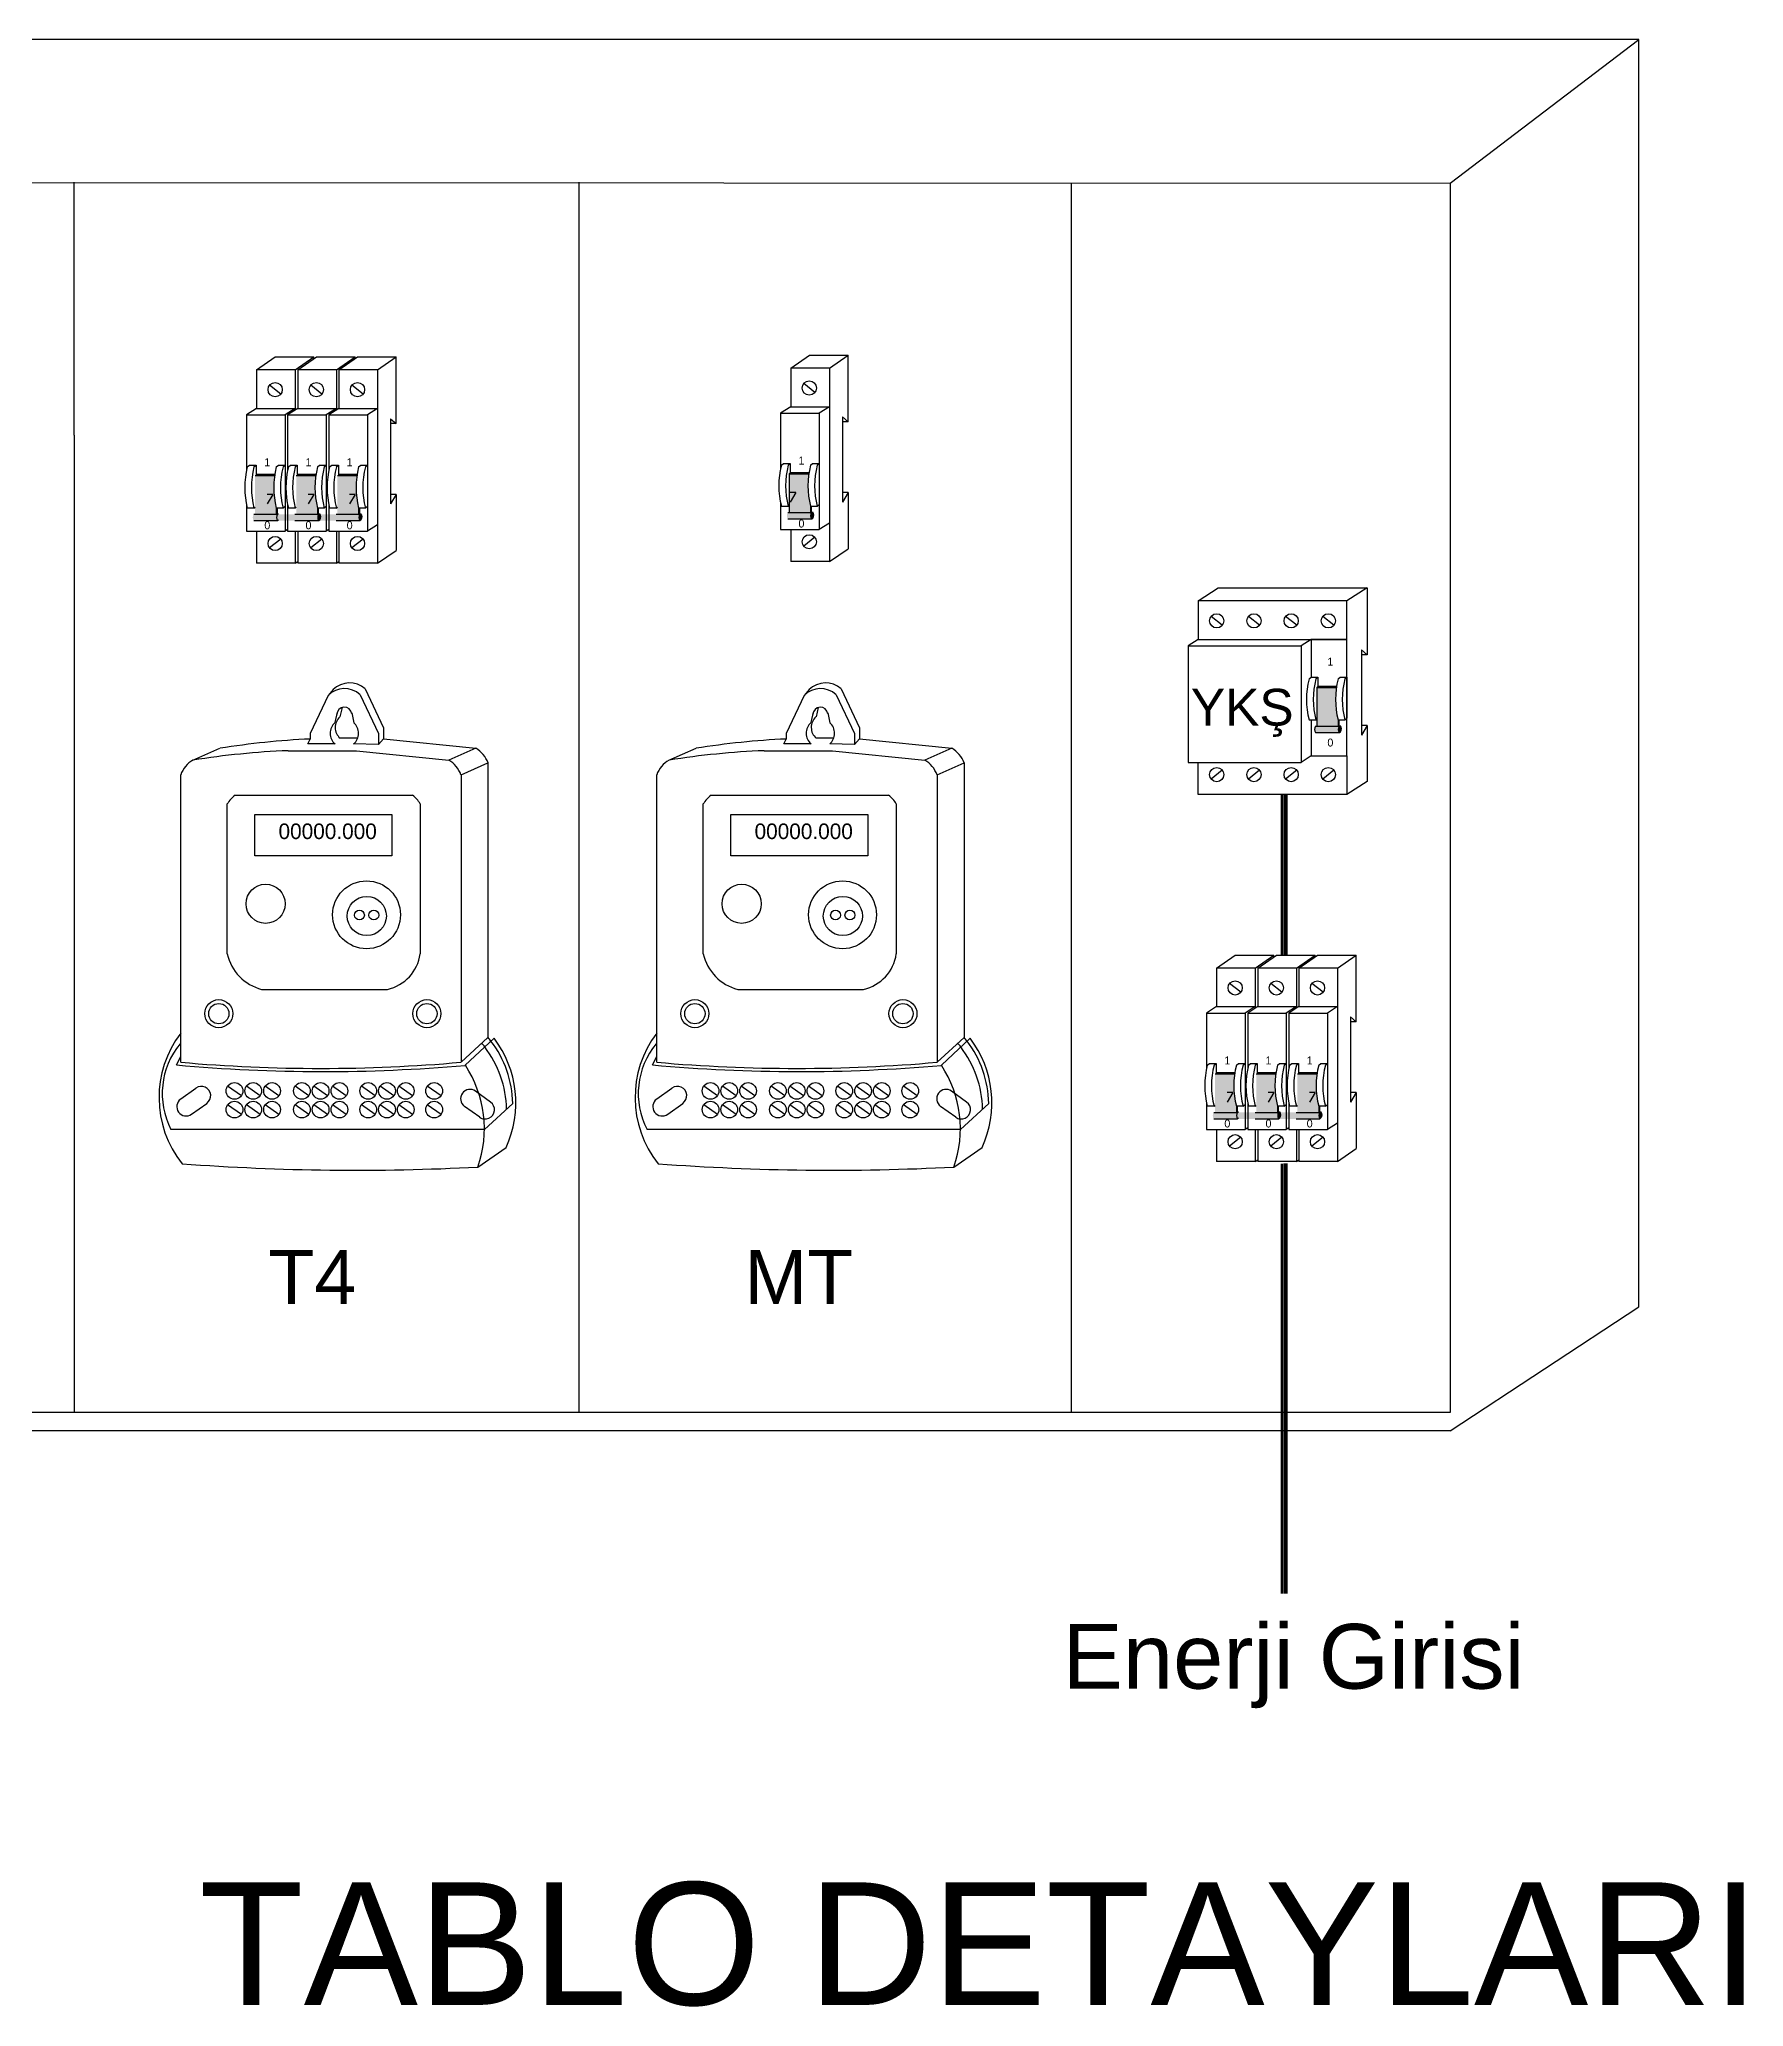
# Model space of a CAD drawing. Header units: millimetres. Extents: x -1335 to 33749, y 2338 to 5277.
# Drawn here: x 25425 to 26020, y 3919 to 4605 of the extents above; entities that cross this region are included whole.
import ezdxf

# ---------------------------------------------------------------- set-up
doc = ezdxf.new("R2010")
doc.units = ezdxf.units.MM
doc.layers.add('giriş kablo', color=6, linetype='Continuous', lineweight=70)
doc.layers.add('sıva', color=7, linetype='Continuous', lineweight=30)
doc.styles.get("Standard").update_dxf_attribs({"font": 'arial.ttf'})
doc.styles.add('WMF-Arial Tur0', font='arial.ttf')

# ---------------------------------------------------------------- blocks, each defined once
blk = doc.blocks.new('A$C57EA0465')
for p, q in [((34.82, 97.8), (31.15, 89.93)), ((35.86, 98.98), (34.82, 97.8)), ((41.43, 97.94), (45.21, 89.93)), ((42.46, 99.13), (46.24, 91.12)), ((36.72, 94.34), (36.24, 92.18)), ((37.7, 95.27), (37.28, 93.36)), ((39.7, 94.2), (40.14, 92.17)), ((31.15, 89.93), (31.15, 88.81)), ((45.21, 89.93), (45.21, 87.67)), ((46.24, 91.12), (46.24, 88.85)), ((6.99, 84.45), (12.56, 86.9)), ((26.62, 86.4), (40.68, 86.4)), ((30.67, 87.79), (31.15, 88.81)), ((36.26, 87.79), (30.67, 87.79)), ((45.21, 87.67), (40.1, 87.79)), ((40.68, 86.4), (59.69, 84.45)), ((45.21, 87.67), (46.24, 88.85)), ((46.24, 88.85), (65.25, 86.9)), ((65.25, 86.9), (59.69, 84.45)), ((4.46, 22.21), (4.46, 81.44)), ((62.22, 81.44), (67.78, 83.89)), ((62.22, 81.44), (62.22, 22.21)), ((67.78, 83.89), (67.78, 27.3)), ((21.14, 37.23), (47.07, 37.23)), ((62.22, 22.21), (67.78, 27.3)), ((63.11, 21.58), (69.02, 27.16)), ((3.62, 21.66), (4.46, 23.38)), ((4.47, 14.64), (7.59, 16.88)), ((16.96, 15.32), (14.14, 17.28)), ((20.82, 15.32), (18, 17.28)), ((24.69, 15.32), (21.86, 17.28)), ((30.85, 15.32), (28.03, 17.28)), ((34.72, 15.32), (31.89, 17.28)), ((38.58, 15.32), (35.76, 17.28)), ((44.52, 15.32), (41.69, 17.28)), ((48.38, 15.32), (45.56, 17.28)), ((52.24, 15.32), (49.42, 17.28)), ((58.1, 15.32), (55.28, 17.28)), ((68.32, 14.01), (65.19, 16.26)), ((6.72, 11.5), (9.85, 13.74)), ((16.96, 11.47), (14.14, 13.43)), ((20.82, 11.47), (18, 13.43)), ((24.69, 11.47), (21.86, 13.43)), ((30.85, 11.47), (28.03, 13.43)), ((34.72, 11.47), (31.89, 13.43)), ((38.58, 11.47), (35.76, 13.43)), ((44.52, 11.47), (41.69, 13.43)), ((48.38, 11.47), (45.56, 13.43)), ((52.24, 11.47), (49.42, 13.43)), ((58.1, 11.47), (55.28, 13.43)), ((66.07, 10.87), (62.94, 13.12)), ((67.03, 8.37), (72.89, 13.73)), ((65.69, 0.61), (71.5, 4.65))]:
    blk.add_line(p, q)
for points in [[(15.67, 77.23), (52.25, 77.23)], [(14.06, 44.53), (14.06, 75.42)], [(53.82, 75.47), (53.82, 44.53)], [(67.03, 8.37), (2.46, 8.37)]]:
    blk.add_lwpolyline(points)
blk.add_lwpolyline([(19.76, 73.28), (47.94, 73.28), (47.94, 64.72), (19.76, 64.72)], close=True)
for centre, radius in [((21.96, 54.86), 4.03), ((42.75, 52.59), 6.99), ((42.81, 52.34), 4.03), ((41.3, 52.53), 1.01), ((44.26, 52.53), 1.01), ((12.32, 32.22), 2.89), ((12.32, 32.22), 2.09), ((55.19, 32.22), 2.89), ((55.19, 32.22), 2.09), ((15.55, 16.3), 1.72), ((19.41, 16.3), 1.72), ((23.28, 16.3), 1.72), ((29.44, 16.3), 1.72), ((33.3, 16.3), 1.72), ((37.17, 16.3), 1.72), ((43.1, 16.3), 1.72), ((46.97, 16.3), 1.72), ((50.83, 16.3), 1.72), ((56.69, 16.3), 1.72), ((15.55, 12.45), 1.72), ((19.41, 12.45), 1.72), ((23.28, 12.45), 1.72), ((29.44, 12.45), 1.72), ((33.3, 12.45), 1.72), ((37.17, 12.45), 1.72), ((43.1, 12.45), 1.72), ((46.97, 12.45), 1.72), ((50.83, 12.45), 1.72), ((56.69, 12.45), 1.72)]:
    blk.add_circle(centre, radius)
for centre, radius, start, end in [((38.2, 94.38), 4.81, 47.8389, 134.6557), ((39.24, 95.56), 4.81, 47.8389, 134.6557), ((39.22, 91.18), 2.92, 131.6896, 228.8222), ((38.18, 93.78), 1.57, 9.057, 176.2316), ((38.18, 89.99), 2.92, 131.6896, 228.8222), ((38.18, 89.99), 2.92, 310.9637, 48.0234), ((33.34, -80.83), 167.37, 92.301, 99.0566), ((38.91, -78.38), 167.37, 92.6567, 99.0566), ((38.91, -78.38), 167.37, 89.3093, 90.5503), ((62.46, 81.98), 5.66, 19.7409, 60.3975), ((9.79, 79.53), 5.66, 119.6025, 160.2591), ((56.89, 79.53), 5.66, 19.7409, 60.3975), ((19, 72.66), 5.66, 126.0948, 150.7681), ((48.8, 72.56), 5.8, 30.0561, 53.5837), ((23.58, 46.68), 9.76, 192.7346, 255.5385), ((45.15, 45.78), 8.76, 282.616, 351.7966), ((21.99, 14.94), 21.99, 142.8128, 218.3523), ((16.76, 15.78), 16.1, 140.4717, 207.3903), ((50.51, 13.47), 20.42, 35.6105, 38.3708), ((49.62, 12.04), 21.99, 1.3576, 37.2983), ((54.01, 15), 18.46, 38.8068, 41.7535), ((50.9, 13.25), 21.99, 1.2524, 37.2983), ((51.53, 13.84), 21.99, 335.2931, 37.2983), ((33.81, 355.69), 335.4, 264.8348, 275.0114), ((33.34, 348.99), 328.05, 264.9502, 275.0498), ((43.18, 8.49), 23.85, 340.717, 33.2895), ((8.72, 15.31), 1.93, 305.6982, 125.6982), ((64.07, 14.69), 1.93, 54.3018, 234.3018), ((5.59, 13.07), 1.93, 125.6982, 305.6982), ((67.19, 12.44), 1.93, 234.3018, 54.3192), ((67.19, 12.44), 1.93, 234.3018, 262.4386), ((40.67, 486.01), 486.04, 265.7607, 272.9501)]:
    blk.add_arc(centre, radius, start, end)
at = {"insert": (24.62, 71.4), "char_height": 3.2035, "width": 2.8435, "attachment_point": 1}
blk.add_mtext('{\\fComic Sans MS|b0|i0|c0|p66;\\C256;00000.000}', dxfattribs=at)
blk = doc.blocks.new('A$C695E2A47')
for points in [[(1.513, 4.469), (0.574, 4.469), (0.521, 4.424), (1.506, 4.424, -0.002755)], [(1.593, 2.476), (1.593, 2.785, -0.099472), (1.506, 4.424), (0.521, 4.424), (0.521, 2.476)], [(3.587, 4.469), (2.648, 4.469), (2.595, 4.424), (3.58, 4.424, -0.002755)], [(3.666, 2.476), (3.666, 2.785, -0.099472), (3.58, 4.424), (2.595, 4.424), (2.595, 2.476)], [(5.66, 4.469), (4.721, 4.469), (4.668, 4.424), (5.653, 4.424, -0.002755)], [(5.739, 2.476), (5.739, 2.785, -0.099472), (5.653, 4.424), (4.668, 4.424), (4.668, 2.476)], [(1.655, 2.149, -0.32497), (1.655, 2.476), (0.459, 2.476, 0.32497), (0.459, 2.149)], [(2.748, 2.149, -0.32497), (2.748, 2.476), (1.553, 2.476, 0.32497), (1.553, 2.149)], [(1.645, 2.785), (1.593, 2.785), (1.593, 2.476), (1.645, 2.497)], [(1.708, 2.497), (1.645, 2.497), (1.593, 2.476), (1.655, 2.476)], [(3.728, 2.149, -0.32497), (3.728, 2.476), (2.533, 2.476, 0.32497), (2.533, 2.149)], [(4.857, 2.149, -0.32497), (4.857, 2.476), (3.661, 2.476, 0.32497), (3.661, 2.149)], [(3.719, 2.785), (3.666, 2.785), (3.666, 2.476), (3.719, 2.497)], [(3.781, 2.497), (3.719, 2.497), (3.666, 2.476), (3.728, 2.476)], [(3.728, 2.149), (3.781, 2.195, 0.353206), (3.781, 2.497), (3.728, 2.476, 0.32497)], [(5.802, 2.149, -0.32497), (5.802, 2.476), (4.606, 2.476, 0.32497), (4.606, 2.149)], [(5.792, 2.785), (5.739, 2.785), (5.739, 2.476), (5.792, 2.497)], [(5.855, 2.497), (5.792, 2.497), (5.739, 2.476), (5.802, 2.476)], [(5.802, 2.149), (5.855, 2.195, 0.353206), (5.855, 2.497), (5.802, 2.476, 0.32497)]]:
    blk.add_hatch(color=256).paths.add_polyline_path(points)
for p, q in [((0.598, 9.747, -0.136), (1.54, 10.397, -0.136)), ((1.54, 10.397, -0.136), (3.486, 10.397, -0.136)), ((2.544, 9.747, -0.136), (3.486, 10.397, -0.136)), ((2.671, 9.747, -0.136), (3.613, 10.397, -0.136)), ((3.486, 10.309, -0.136), (3.486, 10.397, -0.136)), ((3.613, 10.397, -0.136), (5.559, 10.397, -0.136)), ((4.617, 9.747, -0.136), (5.559, 10.397, -0.136)), ((4.744, 9.747, -0.136), (5.686, 10.397, -0.136)), ((5.559, 10.309, -0.136), (5.559, 10.397, -0.136)), ((5.686, 10.397, -0.136), (7.633, 10.397, -0.136)), ((6.691, 9.747, -0.136), (7.633, 10.397, -0.136)), ((7.633, 7.037, -0.136), (7.633, 10.397, -0.136)), ((2.544, 9.747, -0.136), (0.598, 9.747, -0.136)), ((0.598, 9.747, -0.136), (0.598, 7.805, -0.136)), ((1.814, 8.524, -0.136), (1.255, 8.97, -0.136)), ((2.544, 9.747, -0.136), (2.544, 7.723, -0.136)), ((4.617, 9.747, -0.136), (2.671, 9.747, -0.136)), ((2.671, 9.747, -0.136), (2.671, 7.805, -0.136)), ((3.887, 8.524, -0.136), (3.328, 8.97, -0.136)), ((4.617, 9.747, -0.136), (4.617, 7.723, -0.136)), ((6.691, 9.747, -0.136), (4.744, 9.747, -0.136)), ((4.744, 9.747, -0.136), (4.744, 7.805, -0.136)), ((5.961, 8.524, -0.136), (5.401, 8.97, -0.136)), ((6.691, 9.747, -0.136), (6.691, 3.749, -0.136)), ((0.598, 7.805, -0.136), (0.09, 7.479, -0.136)), ((0.09, 7.479, -0.136), (0.09, 4.681, -0.136)), ((0.09, 7.479, -0.136), (2.036, 7.479, -0.136)), ((0.598, 7.805, -0.136), (2.544, 7.805, -0.136)), ((2.544, 7.805, -0.136), (2.036, 7.479, -0.136)), ((2.036, 7.479, -0.136), (2.036, 1.617, -0.136)), ((2.671, 7.805, -0.136), (2.164, 7.479, -0.136)), ((2.164, 7.479, -0.136), (2.164, 4.681, -0.136)), ((2.164, 7.479, -0.136), (4.11, 7.479, -0.136)), ((2.671, 7.805, -0.136), (4.617, 7.805, -0.136)), ((4.617, 7.805, -0.136), (4.11, 7.479, -0.136)), ((4.11, 7.479, -0.136), (4.11, 1.617, -0.136)), ((4.744, 7.805, -0.136), (4.237, 7.479, -0.136)), ((4.237, 7.479, -0.136), (4.237, 4.681, -0.136)), ((4.237, 7.479, -0.136), (6.183, 7.479, -0.136)), ((4.744, 7.805, -0.136), (6.691, 7.805, -0.136)), ((6.691, 7.805, -0.136), (6.183, 7.479, -0.136)), ((6.183, 7.479, -0.136), (6.183, 1.617, -0.136)), ((7.345, 7.284, -0.136), (7.633, 7.037, -0.136)), ((7.345, 7.284, -0.136), (7.345, 2.993, -0.136)), ((7.633, 7.037, -0.136), (7.345, 7.037, -0.136)), ((0.13, 4.853, -0.136), (0.236, 4.944, -0.136)), ((0.468, 4.853, -0.136), (0.574, 4.944, -0.136)), ((0.521, 4.424, -0.136), (1.506, 4.424, -0.136)), ((1.593, 4.853, -0.136), (1.698, 4.944, -0.136)), ((1.93, 4.853, -0.136), (2.036, 4.944, -0.136)), ((2.204, 4.853, -0.136), (2.31, 4.944, -0.136)), ((2.542, 4.853, -0.136), (2.648, 4.944, -0.136)), ((2.595, 4.424, -0.136), (3.58, 4.424, -0.136)), ((3.666, 4.853, -0.136), (3.772, 4.944, -0.136)), ((4.004, 4.853, -0.136), (4.11, 4.944, -0.136)), ((4.277, 4.853, -0.136), (4.383, 4.944, -0.136)), ((4.615, 4.853, -0.136), (4.721, 4.944, -0.136)), ((4.668, 4.424, -0.136), (5.653, 4.424, -0.136)), ((5.739, 4.853, -0.136), (5.845, 4.944, -0.136)), ((6.077, 4.853, -0.136), (6.183, 4.944, -0.136)), ((1.412, 3.475, -0.136), (1.125, 2.993, -0.136)), ((1.412, 3.475, -0.136), (1.125, 3.475, -0.136)), ((1.412, 3.475, -0.136), (1.125, 2.993, -0.136)), ((1.412, 3.475, -0.136), (1.125, 3.475, -0.136)), ((3.486, 3.475, -0.136), (3.198, 2.993, -0.136)), ((3.486, 3.475, -0.136), (3.198, 3.475, -0.136)), ((3.486, 3.475, -0.136), (3.198, 2.993, -0.136)), ((3.486, 3.475, -0.136), (3.198, 3.475, -0.136)), ((5.559, 3.475, -0.136), (5.272, 2.993, -0.136)), ((5.559, 3.475, -0.136), (5.272, 3.475, -0.136)), ((5.559, 3.475, -0.136), (5.272, 2.993, -0.136)), ((5.559, 3.475, -0.136), (5.272, 3.475, -0.136)), ((7.633, 3.475, -0.136), (7.345, 2.993, -0.136)), ((7.633, 3.475, -0.136), (7.345, 3.475, -0.136)), ((7.633, 3.475, -0.136), (7.633, 0.65, -0.136)), ((0.09, 2.957, -0.136), (0.09, 1.617, -0.136)), ((0.459, 2.476, -0.136), (1.655, 2.476, -0.136)), ((0.459, 2.149, -0.136), (1.655, 2.149, -0.136)), ((0.468, 2.785, -0.136), (0.521, 2.831, -0.136)), ((1.593, 2.785, -0.136), (1.593, 2.476, -0.136)), ((1.593, 2.476, -0.136), (1.645, 2.497, -0.136)), ((1.645, 2.497, -0.136), (1.645, 2.785, -0.136)), ((1.645, 2.497, -0.136), (1.708, 2.497, -0.136)), ((1.655, 2.476, -0.136), (1.708, 2.497, -0.136)), ((1.655, 2.149, -0.136), (1.708, 2.195, -0.136)), ((1.93, 2.785, -0.136), (2.036, 2.876, -0.136)), ((2.164, 2.957, -0.136), (2.164, 1.617, -0.136)), ((2.533, 2.476, -0.136), (3.728, 2.476, -0.136)), ((2.533, 2.149, -0.136), (3.728, 2.149, -0.136)), ((2.542, 2.785, -0.136), (2.595, 2.831, -0.136)), ((3.666, 2.785, -0.136), (3.666, 2.476, -0.136)), ((3.666, 2.476, -0.136), (3.719, 2.497, -0.136)), ((3.719, 2.497, -0.136), (3.719, 2.785, -0.136)), ((3.719, 2.497, -0.136), (3.781, 2.497, -0.136)), ((3.728, 2.476, -0.136), (3.781, 2.497, -0.136)), ((3.728, 2.149, -0.136), (3.781, 2.195, -0.136)), ((4.004, 2.785, -0.136), (4.11, 2.876, -0.136)), ((4.237, 2.957, -0.136), (4.237, 1.617, -0.136)), ((4.606, 2.476, -0.136), (5.802, 2.476, -0.136)), ((4.606, 2.149, -0.136), (5.802, 2.149, -0.136)), ((4.615, 2.785, -0.136), (4.668, 2.831, -0.136)), ((5.739, 2.785, -0.136), (5.739, 2.476, -0.136)), ((5.739, 2.476, -0.136), (5.792, 2.497, -0.136)), ((5.792, 2.497, -0.136), (5.792, 2.785, -0.136)), ((5.792, 2.497, -0.136), (5.855, 2.497, -0.136)), ((5.802, 2.476, -0.136), (5.855, 2.497, -0.136)), ((5.802, 2.149, -0.136), (5.855, 2.195, -0.136)), ((6.077, 2.785, -0.136), (6.183, 2.876, -0.136)), ((0.09, 1.617, -0.136), (2.036, 1.617, -0.136)), ((0.598, 1.617, -0.136), (0.598, 0, -0.136)), ((1.814, 1.223, -0.136), (1.255, 0.777, -0.136)), ((2.164, 1.699, -0.136), (2.036, 1.617, -0.136)), ((2.164, 1.617, -0.136), (4.11, 1.617, -0.136)), ((2.671, 1.617, -0.136), (2.671, 0, -0.136)), ((3.887, 1.223, -0.136), (3.328, 0.777, -0.136)), ((4.237, 1.699, -0.136), (4.11, 1.617, -0.136)), ((4.237, 1.617, -0.136), (6.183, 1.617, -0.136)), ((4.744, 1.617, -0.136), (4.744, 0, -0.136)), ((5.961, 1.223, -0.136), (5.401, 0.777, -0.136)), ((6.691, 1.942, -0.136), (6.183, 1.617, -0.136)), ((2.544, 0, -0.136), (2.671, 0.088, -0.136)), ((4.617, 0, -0.136), (4.744, 0.088, -0.136)), ((6.691, 0, -0.136), (7.633, 0.65, -0.136))]:
    blk.add_line(p, q)
at = {"elevation": -0.136}
for points in [[(2.544, 9.747), (0.598, 9.747)], [(4.617, 9.747), (2.671, 9.747)], [(6.691, 9.747), (4.744, 9.747)], [(0.598, 7.805), (2.544, 7.805)], [(2.671, 7.805), (4.617, 7.805)], [(4.744, 7.805), (6.691, 7.805)], [(0.236, 4.944), (0.574, 4.944), (0.574, 4.469)], [(1.513, 4.469), (0.574, 4.469)], [(1.698, 4.944), (1.698, 4.944), (2.036, 4.944), (2.036, 2.876)], [(2.31, 4.944), (2.648, 4.944), (2.648, 4.469)], [(3.587, 4.469), (2.648, 4.469)], [(3.772, 4.944), (3.772, 4.944), (4.11, 4.944), (4.11, 2.876)], [(4.383, 4.944), (4.721, 4.944), (4.721, 4.469)], [(5.66, 4.469), (4.721, 4.469)], [(5.845, 4.944), (5.845, 4.944), (6.183, 4.944), (6.183, 2.876)], [(6.691, 3.749), (6.691, 0), (6.691, 0), (4.744, 0)], [(0.468, 2.785), (0.468, 2.785), (0.13, 2.785)], [(0.574, 2.476), (1.593, 2.476)], [(1.93, 2.785), (1.93, 2.785), (1.593, 2.785)], [(2.542, 2.785), (2.542, 2.785), (2.204, 2.785)], [(2.648, 2.476), (3.666, 2.476)], [(4.004, 2.785), (4.004, 2.785), (3.666, 2.785)], [(4.615, 2.785), (4.615, 2.785), (4.277, 2.785)], [(4.721, 2.476), (5.739, 2.476)], [(6.077, 2.785), (6.077, 2.785), (5.739, 2.785)], [(2.544, 1.617), (2.544, 0), (2.544, 0), (0.598, 0)], [(4.617, 1.617), (4.617, 0), (4.617, 0), (2.671, 0)]]:
    blk.add_lwpolyline(points, dxfattribs=at)
for centre in [(1.534, 8.747, -0.136), (3.608, 8.747, -0.136), (5.681, 8.747, -0.136), (1.534, 1, -0.136), (3.608, 1, -0.136), (5.681, 1, -0.136)]:
    blk.add_circle(centre, 0.358)
for centre, radius, start, end in [((4.165, 3.819, -0.136), 4.165, 165.62888, 194.37112), ((4.503, 3.819, -0.136), 4.165, 165.62888, 194.37112), ((5.628, 3.819, -0.136), 4.165, 165.62888, 194.37112), ((5.965, 3.819, -0.136), 4.165, 165.62888, 194.37112), ((6.239, 3.819, -0.136), 4.165, 165.62888, 194.37112), ((6.577, 3.819, -0.136), 4.165, 165.62888, 194.37112), ((7.701, 3.819, -0.136), 4.165, 165.62888, 194.37112), ((8.039, 3.819, -0.136), 4.165, 165.62888, 194.37112), ((8.312, 3.819, -0.136), 4.165, 165.62888, 194.37112), ((8.65, 3.819, -0.136), 4.165, 165.62888, 194.37112), ((9.774, 3.819, -0.136), 4.165, 165.62888, 194.37112), ((10.112, 3.819, -0.136), 4.165, 165.62888, 194.37112), ((1.879, 2.313, -0.136), 0.277, 143.99473, 216.00527), ((3.953, 2.313, -0.136), 0.277, 143.99473, 216.00527), ((3.594, 2.346, -0.136), 0.24, 321.09296, 38.90704), ((6.026, 2.313, -0.136), 0.277, 143.99473, 216.00527), ((5.668, 2.346, -0.136), 0.24, 321.09296, 38.90704)]:
    blk.add_arc(centre, radius, start, end)
at = {"char_height": 0.40303, "width": 0.35534, "attachment_point": 1}
for s, insert in [('{\\fComic Sans MS|b0|i0|c0|p66;1}', (0.989, 5.293, -0.136)), ('{\\fComic Sans MS|b0|i0|c0|p66;1}', (3.062, 5.293, -0.136)), ('{\\fComic Sans MS|b0|i0|c0|p66;1}', (5.136, 5.293, -0.136)), ('{\\fComic Sans MS|b0|i0|c0|p66;0}', (0.989, 2.119, -0.136)), ('{\\fComic Sans MS|b0|i0|c0|p66;0}', (3.062, 2.119, -0.136)), ('{\\fComic Sans MS|b0|i0|c0|p66;0}', (5.136, 2.119, -0.136))]:
    blk.add_mtext(s, dxfattribs=dict(at, insert=insert))
blk = doc.blocks.new('A$C0F385ED6')
for points in [[(3, 8.94), (1.12, 8.94), (1.01, 8.85), (2.98, 8.85, -0.002755)], [(3.16, 4.95), (3.16, 5.57, -0.099472), (2.98, 8.85), (1.01, 8.85), (1.01, 4.95)], [(3.28, 4.3, -0.32497), (3.28, 4.95), (0.89, 4.95, 0.32497), (0.89, 4.3)], [(3.26, 5.57), (3.16, 5.57), (3.16, 4.95), (3.26, 4.99)], [(3.39, 4.99), (3.26, 4.99), (3.16, 4.95), (3.28, 4.95)], [(3.28, 4.3), (3.39, 4.39, 0.353206), (3.39, 4.99), (3.28, 4.95, 0.32497)]]:
    blk.add_hatch(color=256).paths.add_polyline_path(points)
for p, q in [((1.17, 19.49), (3.05, 20.79)), ((3.05, 20.79), (6.94, 20.79)), ((5.06, 19.49), (6.94, 20.79)), ((6.94, 14.07), (6.94, 20.79)), ((5.06, 19.49), (1.17, 19.49)), ((1.17, 19.49), (1.17, 15.61)), ((3.6, 17.05), (2.48, 17.94)), ((5.06, 19.49), (5.06, 7.5)), ((1.17, 15.61), (0.15, 14.96)), ((0.15, 14.96), (0.15, 9.36)), ((0.15, 14.96), (4.04, 14.96)), ((1.17, 15.61), (5.06, 15.61)), ((5.06, 15.61), (4.04, 14.96)), ((4.04, 14.96), (4.04, 3.23)), ((6.37, 14.57), (6.94, 14.07)), ((6.37, 14.57), (6.37, 5.99)), ((6.94, 14.07), (6.37, 14.07)), ((0.23, 9.71), (0.44, 9.89)), ((0.91, 9.71), (1.12, 9.89)), ((1.01, 8.85), (1.12, 8.94)), ((1.01, 8.85), (1.01, 4.95)), ((1.01, 8.85), (2.98, 8.85)), ((3.16, 9.71), (3.37, 9.89)), ((3.83, 9.71), (4.04, 9.89)), ((1.68, 6.95), (1.1, 5.99)), ((1.68, 6.95), (1.1, 6.95)), ((6.94, 6.95), (6.37, 5.99)), ((6.94, 6.95), (6.37, 6.95)), ((6.94, 6.95), (6.94, 1.3)), ((0.15, 5.91), (0.15, 3.23)), ((0.89, 4.95), (3.28, 4.95)), ((0.89, 4.3), (3.28, 4.3)), ((0.91, 5.57), (1.01, 5.66)), ((3.16, 5.57), (3.16, 4.95)), ((3.16, 4.95), (3.26, 4.99)), ((3.26, 4.99), (3.26, 5.57)), ((3.26, 4.99), (3.39, 4.99)), ((3.28, 4.95), (3.39, 4.99)), ((3.28, 4.3), (3.39, 4.39)), ((3.83, 5.57), (4.04, 5.75)), ((0.15, 3.23), (4.04, 3.23)), ((1.17, 3.23), (1.17, 0)), ((3.6, 2.45), (2.48, 1.55)), ((5.06, 3.88), (4.04, 3.23)), ((5.06, 0), (6.94, 1.3))]:
    blk.add_line(p, q)
for points in [[(5.06, 19.49), (1.17, 19.49)], [(1.17, 15.61), (5.06, 15.61)], [(0.44, 9.89), (1.12, 9.89), (1.12, 8.94)], [(3, 8.94), (1.12, 8.94)], [(3.37, 9.89), (3.37, 9.89), (4.04, 9.89), (4.04, 5.75)], [(5.06, 7.5), (5.06, 0), (5.06, 0), (1.17, 0)], [(0.91, 5.57), (0.91, 5.57), (0.23, 5.57)], [(1.12, 4.95), (3.16, 4.95)], [(3.83, 5.57), (3.83, 5.57), (3.16, 5.57)]]:
    blk.add_lwpolyline(points)
for centre in [(3.04, 17.49), (3.04, 2)]:
    blk.add_circle(centre, 0.715)
for centre, radius, start, end in [((8.3, 7.64), 8.33, 165.6289, 194.3711), ((8.98, 7.64), 8.33, 165.6289, 194.3711), ((11.23, 7.64), 8.33, 165.6289, 194.3711), ((11.9, 7.64), 8.33, 165.6289, 194.3711), ((3.73, 4.63), 0.555, 143.9947, 216.0053), ((3.01, 4.69), 0.48, 321.093, 38.907)]:
    blk.add_arc(centre, radius, start, end)
at = {"char_height": 0.8061, "width": 0.7107, "attachment_point": 1}
for s, insert in [('{\\fComic Sans MS|b0|i0|c0|p66;1}', (1.95, 10.59)), ('{\\fComic Sans MS|b0|i0|c0|p66;0}', (1.95, 4.24))]:
    blk.add_mtext(s, dxfattribs=dict(at, insert=insert))

msp = doc.modelspace()

# ---------------------------------------------------------------- hatches: boundary and pattern name
for points in [[(25878.34, 4379.43), (25871.83, 4379.43), (25871.46, 4379.12), (25878.29, 4379.12, -0.002755)], [(25878.89, 4365.61), (25878.89, 4367.76, -0.099472), (25878.29, 4379.12), (25871.46, 4379.12), (25871.46, 4365.61)], [(25879.32, 4363.35, -0.32497), (25879.32, 4365.61), (25871.03, 4365.61, 0.32497), (25871.03, 4363.35)], [(25879.26, 4367.76), (25878.89, 4367.76), (25878.89, 4365.61), (25879.26, 4365.76)], [(25879.69, 4365.76), (25879.26, 4365.76), (25878.89, 4365.61), (25879.32, 4365.61)], [(25879.32, 4363.35), (25879.69, 4363.67, 0.353206), (25879.69, 4365.76), (25879.32, 4365.61, 0.32497)]]:
    msp.add_hatch(color=256).paths.add_polyline_path(points)

# ---------------------------------------------------------------- linework, layer by layer
for p, q in [((25983.85, 4605.4), (24999.13, 4605.4)), ((25918, 4555.19), (25983.85, 4605.4)), ((25983.85, 4162.93), (25983.85, 4605.4)), ((24937.96, 4555.59), (25918, 4555.19)), ((25437.58, 4467.24), (25437.58, 4555.59)), ((25613.9, 4125.97), (25613.9, 4555.59)), ((25785.69, 4555.25), (25785.69, 4125.97)), ((25918, 4555.19), (25918, 4125.97)), ((25437.58, 4467.24), (25437.58, 4125.97)), ((25830.03, 4409.34, 0.94), (25837.07, 4413.85, 0.94)), ((25837.07, 4413.85, 0.94), (25889, 4413.85, 0.94)), ((25889, 4413.85, 0.94), (25881.96, 4409.34, 0.94)), ((25889, 4413.85, 0.94), (25889, 4390.55, 0.94)), ((25838.46, 4400.86, 0.94), (25834.58, 4403.95, 0.94)), ((25851.44, 4400.86, 0.94), (25847.57, 4403.95, 0.94)), ((25864.43, 4400.86, 0.94), (25860.55, 4403.95, 0.94)), ((25877.41, 4400.86, 0.94), (25873.53, 4403.95, 0.94)), ((25830.03, 4395.87, 0.94), (25826.51, 4393.62, 0.94)), ((25869.49, 4395.87, 0.94), (25865.97, 4393.62, 0.94)), ((25826.51, 4393.62, 0.94), (25826.51, 4352.98, 0.94)), ((25826.51, 4393.62, 0.94), (25865.97, 4393.62, 0.94)), ((25865.97, 4393.62, 0.94), (25865.97, 4352.98, 0.94)), ((25887.01, 4392.27, 0.94), (25889, 4390.55, 0.94)), ((25889, 4390.55, 0.94), (25887.01, 4390.55, 0.94)), ((25868.75, 4382.09, 0.94), (25869.49, 4382.72, 0.94)), ((25871.09, 4382.09, 0.94), (25871.83, 4382.72, 0.94)), ((25878.89, 4382.09, 0.94), (25879.62, 4382.72, 0.94)), ((25881.23, 4382.09, 0.94), (25881.96, 4382.72, 0.94)), ((25871.46, 4379.12, 0.94), (25871.83, 4379.43, 0.94)), ((25871.46, 4379.12, 0.94), (25871.46, 4365.61, 0.94)), ((25871.46, 4379.12, 0.94), (25878.29, 4379.12, 0.94)), ((25881.23, 4367.76, 0.94), (25881.96, 4368.39, 0.94)), ((25871.03, 4365.61, 0.94), (25879.32, 4365.61, 0.94)), ((25871.03, 4363.35, 0.94), (25879.32, 4363.35, 0.94)), ((25871.09, 4367.76, 0.94), (25871.46, 4368.07, 0.94)), ((25878.89, 4367.76, 0.94), (25878.89, 4365.61, 0.94)), ((25878.89, 4365.61, 0.94), (25879.26, 4365.76, 0.94)), ((25879.26, 4365.76, 0.94), (25879.26, 4367.76, 0.94)), ((25879.26, 4365.76, 0.94), (25879.69, 4365.76, 0.94)), ((25879.32, 4365.61, 0.94), (25879.69, 4365.76, 0.94)), ((25879.32, 4363.35, 0.94), (25879.69, 4363.67, 0.94)), ((25889, 4365.86, 0.94), (25887.01, 4362.52, 0.94)), ((25889, 4365.86, 0.94), (25887.01, 4365.86, 0.94)), ((25889, 4365.86, 0.94), (25889, 4346.28, 0.94)), ((25869.49, 4355.24, 0.94), (25865.97, 4352.98, 0.94)), ((25826.51, 4352.98, 0.94), (25865.97, 4352.98, 0.94)), ((25838.46, 4350.25, 0.94), (25834.58, 4347.16, 0.94)), ((25851.44, 4350.25, 0.94), (25847.57, 4347.16, 0.94)), ((25864.43, 4350.25, 0.94), (25860.55, 4347.16, 0.94)), ((25877.41, 4350.25, 0.94), (25873.53, 4347.16, 0.94)), ((25889, 4346.28, 0.94), (25881.96, 4341.77, 0.94)), ((25918, 4119.55), (25983.85, 4162.93)), ((25918, 4125.97), (24937.96, 4125.97)), ((25918, 4119.55), (24931.54, 4119.55))]:
    msp.add_line(p, q)
at = {"elevation": 0.94}
msp.add_lwpolyline([(25830.03, 4395.87), (25881.96, 4395.87), (25881.96, 4409.34), (25830.03, 4409.34)], close=True, dxfattribs=at)
for points in [[(25830.03, 4395.87), (25869.49, 4395.87), (25869.49, 4382.72)], [(25869.49, 4367.76), (25869.49, 4355.24), (25881.96, 4355.24), (25881.96, 4395.87), (25869.49, 4395.87), (25869.49, 4382.72)], [(25887.01, 4392.27), (25887.01, 4362.52)], [(25869.49, 4382.72), (25871.83, 4382.72), (25871.83, 4379.43)], [(25879.62, 4382.72), (25879.62, 4382.72), (25881.96, 4382.72), (25881.96, 4368.39)], [(25878.34, 4379.43), (25871.83, 4379.43)], [(25871.09, 4367.76), (25871.09, 4367.76), (25868.75, 4367.76)], [(25869.49, 4367.76), (25869.49, 4355.24)], [(25871.83, 4365.61), (25878.89, 4365.61)], [(25881.23, 4367.76), (25881.23, 4367.76), (25878.89, 4367.76)], [(25869.49, 4355.24), (25881.96, 4355.24), (25881.96, 4341.77), (25830.03, 4341.77), (25830.03, 4352.98)]]:
    msp.add_lwpolyline(points, dxfattribs=at)
for centre in [(25836.52, 4402.4, 0.94), (25849.51, 4402.4, 0.94), (25862.49, 4402.4, 0.94), (25875.47, 4402.4, 0.94), (25836.52, 4348.71, 0.94), (25849.51, 4348.71, 0.94), (25862.49, 4348.71, 0.94), (25875.47, 4348.71, 0.94)]:
    msp.add_circle(centre, 2.48)
for centre, radius, start, end in [((25896.72, 4374.93, 0.94), 28.87, 165.62888, 194.37112), ((25899.07, 4374.93, 0.94), 28.87, 165.62888, 194.37112), ((25906.86, 4374.93, 0.94), 28.87, 165.62888, 194.37112), ((25909.2, 4374.93, 0.94), 28.87, 165.62888, 194.37112), ((25872.59, 4364.48, 0.94), 1.92, 143.99473, 216.00527), ((25880.88, 4364.48, 0.94), 1.92, 143.99473, 216.00527), ((25878.39, 4364.71, 0.94), 1.67, 321.09296, 38.90704)]:
    msp.add_arc(centre, radius, start, end)
at = {"layer": 'giriş kablo', "ltscale": 20}
for p, q in [((25859.24, 4341.51), (25859.24, 4285.67)), ((25860.15, 4341.61), (25860.15, 4285.67)), ((25860.91, 4341.6), (25860.91, 4285.67)), ((25859.24, 4212.79), (25859.24, 4062.81)), ((25860.15, 4212.9), (25860.15, 4062.81)), ((25860.91, 4212.89), (25860.91, 4062.81))]:
    msp.add_line(p, q, dxfattribs=at)

# ---------------------------------------------------------------- block references
for name, p, xscale, yscale, zscale in [('A$C695E2A47', (25497.15, 4422.46, 1.88), 6.931927046732117, 6.931927046732117, 6.931927046732117), ('A$C0F385ED6', (25683.73, 4423.05), 3.465963523353605, 3.465963523353605, 3.465963523353605), ('A$C57EA0465', (25467.24, 4210.64, -0.94), 1.6944710558756, 1.6944710558756, 1.6944710558756), ('A$C57EA0465', (25633.44, 4210.64, -0.94), 1.6944710558756, 1.6944710558756, 1.6944710558756), ('A$C695E2A47', (25832.32, 4213.6, 1.88), 6.931927046732117, 6.931927046732117, 6.931927046732117)]:
    msp.add_blockref(name, p, dxfattribs=dict(xscale=xscale, yscale=yscale, zscale=zscale))

# ---------------------------------------------------------------- texts
at = {"color": 7, "lineweight": 0, "style": 'WMF-Arial Tur0'}
msp.add_text('YKŞ', height=12.837, dxfattribs=at).set_placement((25827.48, 4365.81, 0.19))
for s, height, p in [('T4', 18.827, (25505.42, 4163.84, -0.94)), ('MT', 18.827, (25671.63, 4163.84, -0.94)), ('Enerji Girisi', 22.5929, (25782.67, 4029.57))]:
    msp.add_text(s, height=height).set_placement(p)
at = {"char_height": 2.7938, "width": 2.4632, "attachment_point": 1}
for s, insert in [('{\\fComic Sans MS|b0|i0|c0|p66;1}', (25875.15, 4389.52, 0.94)), ('{\\fComic Sans MS|b0|i0|c0|p66;0}', (25875.15, 4361.28, 0.94))]:
    msp.add_mtext(s, dxfattribs=dict(at, insert=insert))
at = {"layer": 'sıva'}
msp.add_text('TABLO DETAYLARI', height=42.7897, dxfattribs=at).set_placement((25481.26, 3919.16))

doc.saveas('drawing.dxf')
